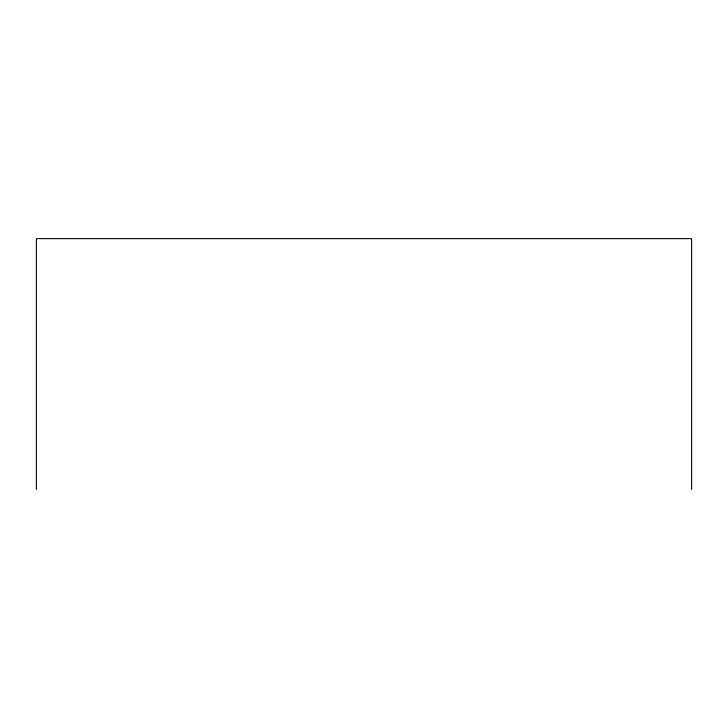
<?xml version="1.0" encoding="UTF-8"?>
<svg xmlns="http://www.w3.org/2000/svg" width="728" height="728" viewBox="0 0 728 728"><rect width="100%" height="100%" fill="white"/><g stroke="black" fill="none" stroke-linecap="round" stroke-linejoin="round"><path stroke-width="1.09" d="M691.6 489.362L691.6 238.638L36.4 238.638L36.4 489.362"/></g></svg>
